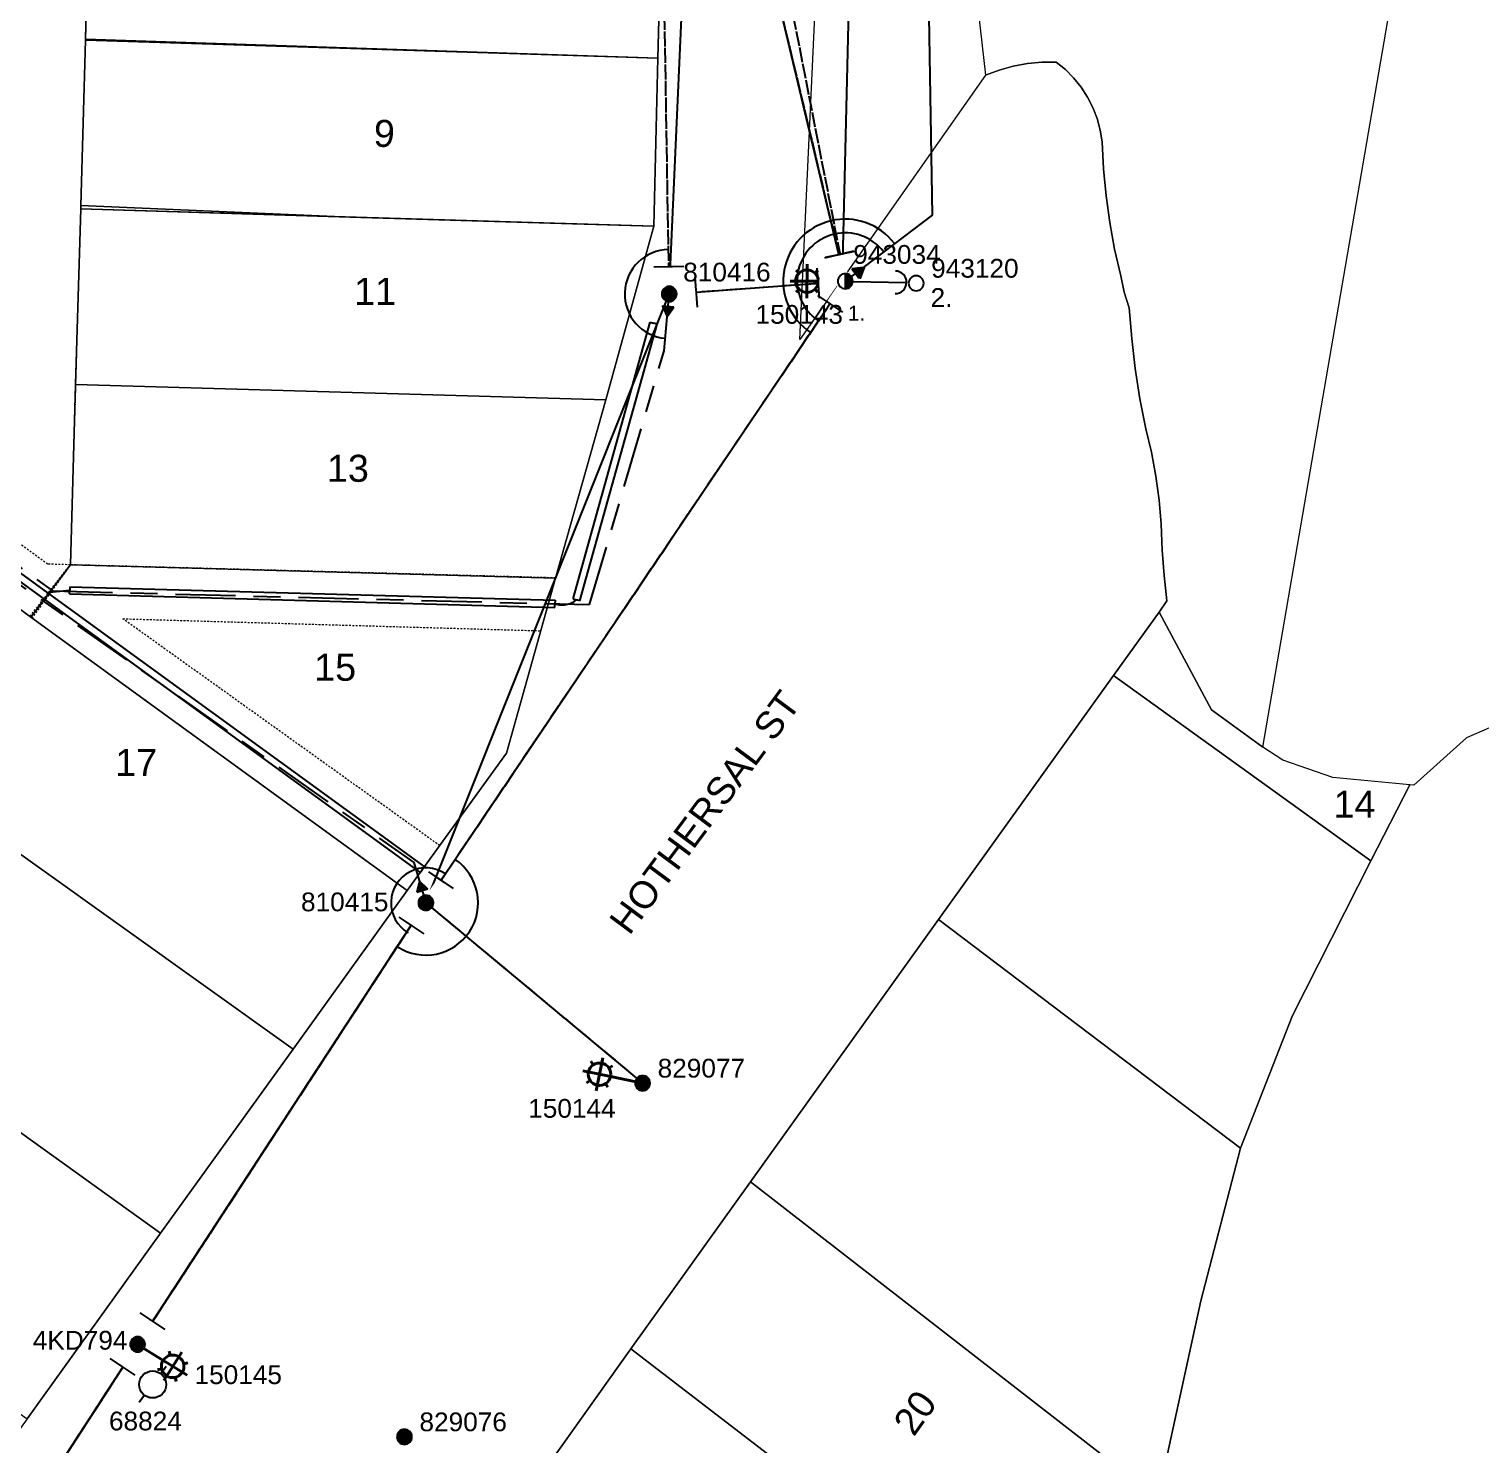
# Model space of a CAD drawing. Header units: metres. Extents: x 299415 to 303661, y 6161831 to 6163370.
# Drawn here: x 303155.5 to 303252.3, y 6162225.4 to 6162319.7 of the extents above; entities that cross this region are included whole.
import ezdxf
from ezdxf.enums import TextEntityAlignment as Align

# ---------------------------------------------------------------- set-up
doc = ezdxf.new("R2010")
doc.units = ezdxf.units.M
for name, pattern in [('Cable Exist OH', [1, 1, 0]), ('Cable Exist UG', [8.2, 4, -1.2, 1.8, -1.2]), ('HIDDEN', [0.375, 0.25, -0.125]), ('HIDDEN2', [0.1875, 0.125, -0.0625])]:
    doc.linetypes.add(name, pattern=pattern)
doc.layers.get('0').update_dxf_attribs({"color": 6})
for name, color, linetype in [('_USER 02 POLENUMEXT', 7, 'Continuous'), ('_USER 04 POLENUMNEW', 2, 'Continuous'), ('_USER 08 SLIGHTNUMEXT', 7, 'Continuous'), ('Equip_LV_NEW', 2, 'Continuous'), ('Equip_SP_HV_EXT', 7, 'Continuous'), ('Equip_SP_HV_NEW', 2, 'Continuous'), ('Equip_SP_SL_MOD', 3, 'Continuous'), ('Mains_HV_MOD', 3, 'Continuous'), ('Mains_HV_NEW_U97', 2, 'Continuous'), ('Mains_LV_MOD', 3, 'Continuous'), ('Mains_LV_NEW_T84', 2, 'Continuous'), ('Mains_SL_MOD', 3, 'Continuous'), ('OH_Details_SP_MISC', 7, 'Continuous'), ('SupportsOH_SP_NEW', 2, 'Continuous'), ('SupportsOH_SP_TR_HV_LV_SL_MOD', 3, 'Continuous'), ('SupportsOH_SP_TR_HV_LV_SL_NEW', 2, 'Continuous'), ('Trench_SP_NEW', 2, 'Continuous'), ('UG_Details_SP_MISC', 7, 'Continuous')]:
    doc.layers.add(name, color=color, linetype=linetype)
for name, color, linetype, lineweight in [('Cadastre Buildings_SP_EXT', 9, 'Continuous', 5), ('Cadastre Land Parcels_SP_EXT', 9, 'Continuous', 5), ('Cadastre Other Property_SP_EXT', 9, 'HIDDEN', 5), ('Cadastre Road Names_SP_HV_LV_SL_EXT', 9, 'Continuous', 5), ('Cadastre Roads_SP_EXT', 9, 'Continuous', 5)]:
    doc.layers.add(name, color=color, linetype=linetype, lineweight=lineweight)
doc.styles.add('iecARIAL', font='arial.ttf', dxfattribs={"height": 2})
doc.styles.add('POLE_LABEL', font='arial.ttf')
doc.styles.get("Standard").update_dxf_attribs({"font": 'arial.ttf'})
doc.linetypes.add('Cable New UG', pattern='A,7,-0.25,["x",Standard,S=2,R=0,X=0.2,Y=-0.8],-2.1', length=9.35)
doc.linetypes.add('Cable xx', pattern='A,7,-3.3,["XX",Standard,S=1.5,R=0,X=-2.54,Y=-0.8],-1', length=11.3)
doc.linetypes.add('IE Trench HV', pattern='A,7,-0.2,["/",Standard,S=3,R=0,X=0.6,Y=-1.4],-2.5', length=9.7)

# ---------------------------------------------------------------- blocks, each defined once
blk = doc.blocks.new('*U64')
at = {"lineweight": 40}
for p, q in [((0, 0), (3.41, -2.13)), ((2.77, -1.73), (6.58, -4.12)), ((5.87, -1.02), (3.48, -4.83)), ((4.21, -0.92), (4.34, -1.46)), ((2.66, -3.39), (3.21, -3.26)), ((6.68, -2.46), (6.14, -2.59)), ((5.14, -4.94), (5.01, -4.39))]:
    blk.add_line(p, q, dxfattribs=at)
blk.add_circle((4.67, -2.93), 1.5, dxfattribs=at)
for tag, p, height, flags in [('OPERATING_VOLTAGE', (0.98, -1.65), 0.2, 9), ('ORIENTATION', (0.98, -1.85), 0.2, 9), ('OWNED_BY', (0.98, -2.05), 0.2, 9), ('CONSTRUCTED_VOLTAGE', (0.98, -0.65), 0.2, 9), ('CONTROL_TYPE', (0.98, -0.85), 0.2, 9), ('LANTERN_PURPOSE', (0.98, -1.05), 0.2, 9), ('LANTERN_TYPE', (0.98, -1.25), 0.2, 9), ('NO_PHASES', (0.98, -1.45), 0.2, 9), ('LNUMBER', (2.18, -3.25), 2.5, 8), ('STATE', (0.98, -2.25), 0.2, 9), ('USAGE', (0.98, -2.45), 0.2, 9), ('CEXIST', (0.98, -2.65), 0.2, 9), ('CNEW', (0.98, -2.85), 0.2, 9), ('CNUMBER', (0.98, -3.05), 0.2, 9), ('CREMOVE', (0.98, -3.25), 0.2, 9), ('CREPLACE', (0.98, -3.45), 0.2, 9), ('LKINGHEIGHT', (0.98, -3.65), 0.2, 9), ('LBRACKET', (0.98, -3.85), 0.2, 9), ('LBRACKETVOCAB', (0.98, -4.05), 0.2, 9), ('LCATEGORY', (0.98, -4.25), 0.2, 9), ('LCHARGE1', (0.98, -4.45), 0.2, 9), ('LCHARGE1PERCENT', (0.98, -4.65), 0.2, 9), ('LCHARGE2', (0.98, -4.85), 0.2, 9), ('LCHARGE2PERCENT', (0.98, -5.05), 0.2, 9), ('LCHARGE3', (0.98, -5.25), 0.2, 9), ('LCHARGE3PERCENT', (0.98, -5.45), 0.2, 9), ('LEXIST', (0.98, -5.65), 0.2, 9), ('LLAMP', (0.98, -5.85), 0.2, 9), ('LLAMPVOCAB', (0.98, -6.05), 0.2, 9), ('LMAST', (0.98, -6.25), 0.2, 9), ('LMASTVOCAB', (0.98, -6.45), 0.2, 9), ('LNEW', (0.98, -6.65), 0.2, 9), ('LANTNUMBER', (0.98, -6.85), 0.2, 9), ('LOUTREACH', (0.98, -7.25), 0.2, 9), ('LOUTREACHVOCAB', (0.98, -7.45), 0.2, 9), ('LRATECODE', (0.98, -7.65), 0.2, 9), ('LREMOVE', (0.98, -7.85), 0.2, 9), ('STREETNAME', (0.98, -9.25), 0.2, 9), ('SUBURB', (0.98, -9.45), 0.2, 1), ('LREPLACE', (0.98, -8.05), 0.2, 9), ('LTYPE', (0.98, -8.25), 0.2, 9), ('LTYPEVOCAB', (0.98, -8.45), 0.2, 9), ('LEGEND', (0.98, -8.65), 0.2, 9), ('LOCATION', (0.98, -8.85), 0.2, 9), ('NOTES', (0.98, -9.05), 0.2, 9)]:
    blk.add_attdef(tag, p, '', height=height, dxfattribs=dict(flags=flags))
at = {"layer": '_USER 08 SLIGHTNUMEXT', "style": 'iecARIAL', "flags": 8}
blk.add_attdef('ASSET_NUM', (1.5, 1.5), '', height=2.5, dxfattribs=at)
blk = doc.blocks.new('*U63')
at = {"lineweight": 40}
for p, q in [((-6.88, 2.92), (-6.57, 2.45)), ((-6.21, -1.01), (-5.29, 3.4)), ((-4.02, 2.33), (-4.49, 2.02)), ((-3.55, 0.74), (-7.95, 1.65)), ((-7.47, 0.06), (-7, 0.37)), ((0, 0), (-4.28, 0.89)), ((-4.62, -0.53), (-4.93, -0.06))]:
    blk.add_line(p, q, dxfattribs=at)
blk.add_circle((-5.75, 1.19), 1.5, dxfattribs=at)
for tag, p, height, flags in [('OPERATING_VOLTAGE', (0.98, -1.65), 0.2, 9), ('ORIENTATION', (0.98, -1.85), 0.2, 9), ('OWNED_BY', (0.98, -2.05), 0.2, 9), ('CONSTRUCTED_VOLTAGE', (0.98, -0.65), 0.2, 9), ('CONTROL_TYPE', (0.98, -0.85), 0.2, 9), ('LANTERN_PURPOSE', (0.98, -1.05), 0.2, 9), ('LANTERN_TYPE', (0.98, -1.25), 0.2, 9), ('NO_PHASES', (0.98, -1.45), 0.2, 9), ('LNUMBER', (2.18, -3.25), 2.5, 8), ('STATE', (0.98, -2.25), 0.2, 9), ('USAGE', (0.98, -2.45), 0.2, 9), ('CEXIST', (0.98, -2.65), 0.2, 9), ('CNEW', (0.98, -2.85), 0.2, 9), ('CNUMBER', (0.98, -3.05), 0.2, 9), ('CREMOVE', (0.98, -3.25), 0.2, 9), ('CREPLACE', (0.98, -3.45), 0.2, 9), ('LKINGHEIGHT', (0.98, -3.65), 0.2, 9), ('LBRACKET', (0.98, -3.85), 0.2, 9), ('LBRACKETVOCAB', (0.98, -4.05), 0.2, 9), ('LCATEGORY', (0.98, -4.25), 0.2, 9), ('LCHARGE1', (0.98, -4.45), 0.2, 9), ('LCHARGE1PERCENT', (0.98, -4.65), 0.2, 9), ('LCHARGE2', (0.98, -4.85), 0.2, 9), ('LCHARGE2PERCENT', (0.98, -5.05), 0.2, 9), ('LCHARGE3', (0.98, -5.25), 0.2, 9), ('LCHARGE3PERCENT', (0.98, -5.45), 0.2, 9), ('LEXIST', (0.98, -5.65), 0.2, 9), ('LLAMP', (0.98, -5.85), 0.2, 9), ('LLAMPVOCAB', (0.98, -6.05), 0.2, 9), ('LMAST', (0.98, -6.25), 0.2, 9), ('LMASTVOCAB', (0.98, -6.45), 0.2, 9), ('LNEW', (0.98, -6.65), 0.2, 9), ('LANTNUMBER', (0.98, -6.85), 0.2, 9), ('LOUTREACH', (0.98, -7.25), 0.2, 9), ('LOUTREACHVOCAB', (0.98, -7.45), 0.2, 9), ('LRATECODE', (0.98, -7.65), 0.2, 9), ('LREMOVE', (0.98, -7.85), 0.2, 9), ('STREETNAME', (0.98, -9.25), 0.2, 9), ('SUBURB', (0.98, -9.45), 0.2, 1), ('LREPLACE', (0.98, -8.05), 0.2, 9), ('LTYPE', (0.98, -8.25), 0.2, 9), ('LTYPEVOCAB', (0.98, -8.45), 0.2, 9), ('LEGEND', (0.98, -8.65), 0.2, 9), ('LOCATION', (0.98, -8.85), 0.2, 9), ('NOTES', (0.98, -9.05), 0.2, 9)]:
    blk.add_attdef(tag, p, '', height=height, dxfattribs=dict(flags=flags))
at = {"layer": '_USER 08 SLIGHTNUMEXT', "style": 'iecARIAL', "flags": 8}
blk.add_attdef('ASSET_NUM', (1.5, 1.5), '', height=2.5, dxfattribs=at)
blk = doc.blocks.new('*U61')
at = {"lineweight": 40}
for p, q in [((-5.1, -2.24), (-5.09, 2.26)), ((-2.85, 0.01), (-7.35, 0.02)), ((-6.55, 1.47), (-6.16, 1.08)), ((-3.64, 1.47), (-4.03, 1.07)), ((0, 0), (-3.6, 0.01)), ((-6.56, -1.44), (-6.16, -1.05)), ((-3.64, -1.45), (-4.04, -1.05))]:
    blk.add_line(p, q, dxfattribs=at)
blk.add_circle((-5.1, 0.01), 1.5, dxfattribs=at)
for tag, p, height, flags in [('OPERATING_VOLTAGE', (0.98, -1.65), 0.2, 9), ('ORIENTATION', (0.98, -1.85), 0.2, 9), ('OWNED_BY', (0.98, -2.05), 0.2, 9), ('CONSTRUCTED_VOLTAGE', (0.98, -0.65), 0.2, 9), ('CONTROL_TYPE', (0.98, -0.85), 0.2, 9), ('LANTERN_PURPOSE', (0.98, -1.05), 0.2, 9), ('LANTERN_TYPE', (0.98, -1.25), 0.2, 9), ('NO_PHASES', (0.98, -1.45), 0.2, 9), ('LNUMBER', (2.18, -3.25), 2.5, 8), ('STATE', (0.98, -2.25), 0.2, 9), ('USAGE', (0.98, -2.45), 0.2, 9), ('CEXIST', (0.98, -2.65), 0.2, 9), ('CNEW', (0.98, -2.85), 0.2, 9), ('CNUMBER', (0.98, -3.05), 0.2, 9), ('CREMOVE', (0.98, -3.25), 0.2, 9), ('CREPLACE', (0.98, -3.45), 0.2, 9), ('LKINGHEIGHT', (0.98, -3.65), 0.2, 9), ('LBRACKET', (0.98, -3.85), 0.2, 9), ('LBRACKETVOCAB', (0.98, -4.05), 0.2, 9), ('LCATEGORY', (0.98, -4.25), 0.2, 9), ('LCHARGE1', (0.98, -4.45), 0.2, 9), ('LCHARGE1PERCENT', (0.98, -4.65), 0.2, 9), ('LCHARGE2', (0.98, -4.85), 0.2, 9), ('LCHARGE2PERCENT', (0.98, -5.05), 0.2, 9), ('LCHARGE3', (0.98, -5.25), 0.2, 9), ('LCHARGE3PERCENT', (0.98, -5.45), 0.2, 9), ('LEXIST', (0.98, -5.65), 0.2, 9), ('LLAMP', (0.98, -5.85), 0.2, 9), ('LLAMPVOCAB', (0.98, -6.05), 0.2, 9), ('LMAST', (0.98, -6.25), 0.2, 9), ('LMASTVOCAB', (0.98, -6.45), 0.2, 9), ('LNEW', (0.98, -6.65), 0.2, 9), ('LANTNUMBER', (0.98, -6.85), 0.2, 9), ('LOUTREACH', (0.98, -7.25), 0.2, 9), ('LOUTREACHVOCAB', (0.98, -7.45), 0.2, 9), ('LRATECODE', (0.98, -7.65), 0.2, 9), ('LREMOVE', (0.98, -7.85), 0.2, 9), ('STREETNAME', (0.98, -9.25), 0.2, 9), ('SUBURB', (0.98, -9.45), 0.2, 1), ('LREPLACE', (0.98, -8.05), 0.2, 9), ('LTYPE', (0.98, -8.25), 0.2, 9), ('LTYPEVOCAB', (0.98, -8.45), 0.2, 9), ('LEGEND', (0.98, -8.65), 0.2, 9), ('LOCATION', (0.98, -8.85), 0.2, 9), ('NOTES', (0.98, -9.05), 0.2, 9)]:
    blk.add_attdef(tag, p, '', height=height, dxfattribs=dict(flags=flags))
at = {"layer": '_USER 08 SLIGHTNUMEXT', "style": 'iecARIAL', "flags": 8}
blk.add_attdef('ASSET_NUM', (1.5, 1.5), '', height=2.5, dxfattribs=at)
blk = doc.blocks.new('POLE_EXT')
blk.add_hatch(color=256).paths.add_polyline_path([(-1, 0, 1), (1, 0, 1)])
blk.add_lwpolyline([(-1, 0, 1), (1, 0, 1)], format="xyb", close=True)
for tag, height, flags, p in [('pNumber', 2.5, 8, (-17.84, 2.07)), ('OWNED_BY', 0.2, 9, (1.35, -0.4)), ('SPECIAL_USE', 0.2, 9, (1.35, -0.8)), ('STATE', 0.2, 9, (1.35, -1)), ('cLV', 0.2, 9, (1.35, -1.4)), ('hDepth', 0.2, 9, (1.35, -1.6)), ('hDia', 0.2, 9, (1.35, -1.8)), ('cHV', 0.2, 9, (1.35, -2)), ('PARENT', 0.2, 9, (1.35, -0.6)), ('USAGE', 0.2, 9, (1.35, -1.2)), ('cLinedev', 0.2, 9, (1.35, -3.4)), ('pExisting', 0.2, 9, (1.35, -3.8)), ('LBRACKET', 0.2, 9, (1.35, -2.2)), ('LExisting', 0.2, 9, (1.35, -2.4)), ('LANTNUMBER', 0.2, 9, (1.35, -2.6)), ('LOther', 0.2, 9, (1.35, -2.8)), ('LRemove', 0.2, 9, (1.35, -3)), ('LEGEND', 0.2, 9, (1.35, -3.2)), ('LOCATION', 0.2, 9, (1.35, -3.6)), ('pFooting', 0.2, 9, (1.35, -4.4)), ('pNew', 0.2, 9, (1.35, -4.6)), ('pRelocate', 0.2, 9, (1.35, -5)), ('pRemove', 0.2, 9, (1.35, -5.2)), ('pReplace', 0.2, 9, (1.35, -5.4)), ('pStay', 0.2, 9, (1.35, -5.6)), ('pType', 0.2, 9, (1.35, -5.8)), ('PFNUMBER', 0.2, 9, (1.35, -4)), ('NEWPFNUMBER', 0.2, 9, (1.35, -4.2)), ('cspan', 0.2, 9, (1.35, -6)), ('STREETNAME', 0.2, 9, (1.35, -6.2)), ('SUBURB', 0.2, 9, (1.35, -6.4)), ('OPERATED_BY', 0.2, 9, (1.36, -7.01)), ('NOTES', 0.2, 9, (1.35, -6.6)), ('MAINTAINED_BY', 0.2, 9, (1.36, -6.81))]:
    blk.add_attdef(tag, text='', height=height, dxfattribs=dict(flags=flags)).set_placement(p, align=Align.MIDDLE_LEFT)
at = {"style": 'POLE_LABEL', "flags": 9}
for tag, p in [('STRUCTURE_PLANT_NUMBER', (1.35, 0.03)), ('STREET_CODE', (1.35, -0.2))]:
    blk.add_attdef(tag, text='', height=0.2, dxfattribs=at).set_placement(p, align=Align.MIDDLE_LEFT)
at = {"flags": 1}
blk.add_attdef('Z', (1.35, -7.33), '', height=0.2, dxfattribs=at)
at = {"layer": '_USER 02 POLENUMEXT', "style": 'POLE_LABEL', "flags": 8}
blk.add_attdef('ASSET_NUM', text='', height=2.5, dxfattribs=at).set_placement((2, 2), align=Align.MIDDLE_LEFT)
blk = doc.blocks.new('*U73')
for p, q in [((0.07, 4.81), (1.27, 4.81)), ((4.87, 4.81), (6.07, 4.81))]:
    blk.add_line(p, q)
blk.add_circle((3.07, 4.81), 1.8)
for tag, height, flags, p in [('ASSET_NUM', 2.5, 8, (2, 2)), ('STREET_CODE', 0.2, 9, (1.5, 0)), ('ACTUAL_STATUS', 0.2, 9, (1.5, -0.2)), ('CONSTRUCTED_VOLTAGE', 0.2, 9, (1.5, -0.4)), ('OPERATING_VOLTAGE', 0.2, 9, (1.5, -0.8)), ('ORIENTATION', 0.2, 9, (1.5, -1)), ('OWNED_BY', 0.2, 9, (1.5, -1.2)), ('STATE', 0.2, 9, (1.5, -1.4)), ('SWITCH_TYPE', 0.2, 9, (1.5, -1.6)), ('NO_PHASES', 0.2, 9, (1.5, -0.6)), ('USAGE', 0.2, 9, (1.5, -1.8)), ('LEGEND', 0.2, 9, (1.5, -2)), ('STREETNAME', 0.2, 9, (1.5, -2.4)), ('SUBURB', 0.2, 9, (1.5, -2.6)), ('OPERATED_BY', 0.2, 9, (1.5, -3.2)), ('Z', 0.2, 1, (1.5, -3.6)), ('LOCATION', 0.2, 9, (1.5, -2.2)), ('NOTES', 0.2, 9, (1.5, -2.8)), ('MAINTAINED_BY', 0.2, 9, (1.5, -3)), ('LABEL_ALIGNMENT', 0.2, 9, (1.5, -3.4))]:
    blk.add_attdef(tag, text='', height=height, dxfattribs=dict(flags=flags)).set_placement(p, align=Align.MIDDLE_LEFT)
blk = doc.blocks.new('UGOH_NEW')
blk.add_hatch(color=256).paths.add_polyline_path([(-0.75, 1.7), (0.75, 1.7), (0, 3)])
blk.add_lwpolyline([(-0.75, 1.7), (0.75, 1.7), (0, 3)], close=True)
for tag, flags, p in [('CONSTRUCTED_VOLTAGE', 9, (1.5, 0)), ('ACTUAL_STATUS', 9, (1.5, -1.6)), ('OPERATING_VOLTAGE', 9, (1.5, -0.2)), ('ORIENTATION', 9, (1.5, -0.4)), ('STATE', 9, (1.5, -0.6)), ('OWNED_BY', 9, (1.5, -1)), ('OPERATED_BY', 9, (1.5, -1.2)), ('TYPE', 1, (1.5, -2)), ('USAGE', 9, (1.5, -0.8)), ('MAINTAINED_BY', 9, (1.5, -1.4)), ('NUMBER_OF_PHASES', 9, (1.5, -1.8))]:
    blk.add_attdef(tag, text='', height=0.2, dxfattribs=dict(flags=flags)).set_placement(p, align=Align.MIDDLE_LEFT)
blk = doc.blocks.new('POLE_REPLACE_NEW')
for tag, height, flags, p in [('ASSET_NUM', 2.5, 8, (2, 2)), ('cLinedev', 0.2, 9, (1.5, -3.2)), ('LExisting', 0.2, 9, (1.5, -2.2)), ('LANTNUMBER', 0.2, 9, (1.5, -2.4)), ('LOther', 0.2, 9, (1.5, -2.6)), ('LRemove', 0.2, 9, (1.5, -2.8)), ('LEGEND', 0.2, 9, (1.5, -3)), ('pExisting', 0.2, 9, (1.5, -3.4)), ('PFNUMBER', 0.2, 9, (1.5, -3.6)), ('NEWPFNUMBER', 0.2, 9, (1.5, -3.8)), ('cspan', 0.2, 9, (1.5, -5.6)), ('SUBURB', 0.2, 9, (1.5, -5.8)), ('pFooting', 0.2, 9, (1.5, -4)), ('pNew', 0.2, 9, (1.5, -4.2)), ('pNumber', 0.2, 9, (1.5, -4.4)), ('pRelocate', 0.2, 9, (1.5, -4.6)), ('pRemove', 0.2, 9, (1.5, -4.8)), ('pReplace', 0.2, 9, (1.5, -5)), ('pStay', 0.2, 9, (1.5, -5.2)), ('pType', 0.2, 9, (1.5, -5.4)), ('STREETNAME', 0.2, 9, (1.5, -6)), ('OPERATED_BY', 0.2, 9, (1.5, -6.6)), ('Z', 0.2, 1, (1.5, -7)), ('LOCATION', 0.2, 9, (1.5, -6.2)), ('NOTES', 0.2, 9, (1.5, -6.4)), ('MAINTAINED_BY', 0.2, 9, (1.5, -6.8))]:
    blk.add_attdef(tag, text='', height=height, dxfattribs=dict(flags=flags)).set_placement(p, align=Align.MIDDLE_LEFT)
blk.add_wipeout([(0, 1), (-0.13, 0.99), (-0.25, 0.97), (-0.37, 0.93), (-0.48, 0.88), (-0.59, 0.81), (-0.68, 0.73), (-0.77, 0.64), (-0.84, 0.54), (-0.9, 0.43), (-0.95, 0.31), (-0.98, 0.19), (-1, 0.06), (-1, -0.06), (-0.98, -0.19), (-0.95, -0.31), (-0.9, -0.43), (-0.84, -0.54), (-0.77, -0.64), (-0.68, -0.73), (-0.59, -0.81), (-0.48, -0.88), (-0.37, -0.93), (-0.25, -0.97), (-0.13, -0.99), (0, -1), (0.13, -0.99), (0.25, -0.97), (0.37, -0.93), (0.48, -0.88), (0.59, -0.81), (0.68, -0.73), (0.77, -0.64), (0.84, -0.54), (0.9, -0.43), (0.95, -0.31), (0.98, -0.19), (1, -0.06), (1, 0.06), (0.98, 0.19), (0.95, 0.31), (0.9, 0.43), (0.84, 0.54), (0.77, 0.64), (0.68, 0.73), (0.59, 0.81), (0.48, 0.88), (0.37, 0.93), (0.25, 0.97), (0.13, 0.99)])
h = blk.add_hatch(color=256)
edge = h.paths.add_edge_path()
edge.add_arc((0, 0), 1, 270, 450)
edge.add_line((0, 1), (0, -1))
blk.add_lwpolyline([(0, 1), (0, -1)])
at = {"lineweight": -3}
blk.add_arc((0, 0), 1, 90, 270, dxfattribs=at)
blk.add_arc((0, 0), 1, 270, 90)
at = {"style": 'POLE_LABEL', "flags": 9}
blk.add_attdef('STRUCTURE_PLANT_NUMBER', text='', height=0.2, dxfattribs=at).set_placement((1.5, 0.24), align=Align.MIDDLE_LEFT)
at = {"flags": 9}
for tag, p in [('STREET_CODE', (1.5, 0)), ('OWNED_BY', (1.5, -0.2)), ('SPECIAL_USE', (1.5, -0.6)), ('STATE', (1.5, -0.8)), ('cLV', (1.5, -1.2)), ('cHV', (1.5, -1.8)), ('PARENT', (1.5, -0.4)), ('USAGE', (1.5, -1)), ('hDepth', (1.5, -1.4)), ('hDia', (1.5, -1.6)), ('LBRACKET', (1.5, -2))]:
    blk.add_attdef(tag, text='', height=0.2, dxfattribs=at).set_placement(p, align=Align.MIDDLE_LEFT)
blk = doc.blocks.new('HV_End Shackle_NEW')
for tag, flags, p in [('CONNECTOR_TYPE', 9, (1.5, 0)), ('OPERATING_VOLTAGE', 9, (1.5, -0.6)), ('ORIENTATION', 9, (1.5, -0.8)), ('OWNED_BY', 9, (1.5, -1)), ('CONSTRUCTED_VOLTAGE', 9, (1.5, -0.2)), ('NO_PHASES', 9, (1.5, -0.4)), ('OPERATED_BY', 9, (1.5, -1.2)), ('STATE', 9, (1.5, -1.6)), ('USAGE', 9, (1.5, -1.8)), ('MAINTAINED_BY', 9, (1.5, -1.4)), ('NOTES', 9, (1.5, -2)), ('Z', 1, (1.5, -2.2))]:
    blk.add_attdef(tag, text='', height=0.2, dxfattribs=dict(flags=flags)).set_placement(p, align=Align.MIDDLE_LEFT)
blk.add_wipeout([(-0.253, 0), (-0.253, 1.815), (0.253, 1.815), (0.253, 0)])
blk.add_line((1, 1.815), (-1, 1.815))
blk = doc.blocks.new('*U107')
for tag, flags, p in [('CONNECTOR_TYPE', 9, (1.5, 0)), ('OPERATING_VOLTAGE', 9, (1.5, -0.6)), ('ORIENTATION', 9, (1.5, -0.8)), ('OWNED_BY', 9, (1.5, -1)), ('CONSTRUCTED_VOLTAGE', 9, (1.5, -0.2)), ('NO_PHASES', 9, (1.5, -0.4)), ('OPERATED_BY', 9, (1.5, -1.2)), ('STATE', 9, (1.5, -1.6)), ('USAGE', 9, (1.5, -1.8)), ('MAINTAINED_BY', 9, (1.5, -1.4)), ('NOTES', 9, (1.5, -2)), ('Z', 1, (1.5, -2.2))]:
    blk.add_attdef(tag, text='', height=0.2, dxfattribs=dict(flags=flags)).set_placement(p, align=Align.MIDDLE_LEFT)
blk.add_wipeout([(-0.253, 0), (-0.253, 1.815), (0.253, 1.815), (0.253, 0)])
blk.add_line((1, 1.815), (-1, 1.815))
blk = doc.blocks.new('*U106')
for tag, flags, p in [('ORIENTATION', 9, (1.5, -0.8)), ('OWNED_BY', 9, (1.5, -1)), ('OPERATED_BY', 9, (1.5, -1.2)), ('STATE', 9, (1.5, -1.6)), ('USAGE', 9, (1.5, -1.8)), ('MAINTAINED_BY', 9, (1.5, -1.4)), ('NOTES', 9, (1.5, -2)), ('Z', 1, (1.5, -2.2))]:
    blk.add_attdef(tag, text='', height=0.2, dxfattribs=dict(flags=flags)).set_placement(p, align=Align.MIDDLE_LEFT)
blk.add_wipeout([(-0.181, 0.176), (1.104, 1.495), (1.466, 1.143), (0.181, -0.176)])
blk.add_line((2.001, 0.621), (0.568, 2.017))
at = {"flags": 9}
for tag, p in [('CONNECTOR_TYPE', (1.5, 0)), ('OPERATING_VOLTAGE', (1.5, -0.6)), ('CONSTRUCTED_VOLTAGE', (1.5, -0.2)), ('NO_PHASES', (1.5, -0.4))]:
    blk.add_attdef(tag, text='', height=0.2, dxfattribs=at).set_placement(p, align=Align.MIDDLE_LEFT)
blk = doc.blocks.new('LV_End Shackle_NEW')
for tag, flags, p in [('CONNECTOR_TYPE', 9, (1.5, 0)), ('OPERATING_VOLTAGE', 9, (1.5, -0.6)), ('ORIENTATION', 9, (1.5, -0.8)), ('OWNED_BY', 9, (1.5, -1)), ('CONSTRUCTED_VOLTAGE', 9, (1.5, -0.2)), ('NO_PHASES', 9, (1.5, -0.4)), ('OPERATED_BY', 9, (1.5, -1.2)), ('STATE', 9, (1.5, -1.6)), ('USAGE', 9, (1.5, -1.8)), ('MAINTAINED_BY', 9, (1.5, -1.4)), ('NOTES', 9, (1.5, -2)), ('Z', 1, (1.5, -2.2))]:
    blk.add_attdef(tag, text='', height=0.2, dxfattribs=dict(flags=flags)).set_placement(p, align=Align.MIDDLE_LEFT)
blk.add_wipeout([(-0.253, 0), (-0.253, 1.815), (0.253, 1.815), (0.253, 0)])
blk.add_line((1, 1.815), (-1, 1.815))
blk = doc.blocks.new('POLE_NEW')
for tag, height, flags, p in [('pNumber', 2.5, 8, (-17.84, 2.07)), ('OWNED_BY', 0.2, 9, (1.15, -0.4)), ('SPECIAL_USE', 0.2, 9, (1.15, -0.8)), ('STATE', 0.2, 9, (1.15, -1)), ('cLV', 0.2, 9, (1.15, -1.4)), ('hDepth', 0.2, 9, (1.15, -1.6)), ('hDia', 0.2, 9, (1.15, -1.8)), ('cHV', 0.2, 9, (1.15, -2)), ('PARENT', 0.2, 9, (1.15, -0.6)), ('USAGE', 0.2, 9, (1.15, -1.2)), ('cLinedev', 0.2, 9, (1.15, -3.4)), ('pExisting', 0.2, 9, (1.15, -3.6)), ('LBRACKET', 0.2, 9, (1.15, -2.2)), ('LExisting', 0.2, 9, (1.15, -2.4)), ('LANTNUMBER', 0.2, 9, (1.15, -2.6)), ('LOther', 0.2, 9, (1.15, -2.8)), ('LRemove', 0.2, 9, (1.15, -3)), ('LEGEND', 0.2, 9, (1.15, -3.2)), ('PFNUMBER', 0.2, 9, (1.15, -3.8)), ('pFooting', 0.2, 9, (1.15, -4.2)), ('pNew', 0.2, 9, (1.15, -4.4)), ('pRelocate', 0.2, 9, (1.15, -4.8)), ('pRemove', 0.2, 9, (1.15, -5)), ('pReplace', 0.2, 9, (1.15, -5.2)), ('pStay', 0.2, 9, (1.15, -5.4)), ('pType', 0.2, 9, (1.15, -5.6)), ('cspan', 0.2, 9, (1.15, -5.8)), ('NEWPFNUMBER', 0.2, 9, (1.15, -4)), ('SUBURB', 0.2, 9, (1.15, -6)), ('STREETNAME', 0.2, 9, (1.15, -6.2)), ('OPERATED_BY', 0.2, 9, (1.15, -6.89)), ('LOCATION', 0.2, 9, (1.15, -6.4)), ('NOTES', 0.2, 9, (1.15, -6.6)), ('MAINTAINED_BY', 0.2, 9, (1.15, -7.22))]:
    blk.add_attdef(tag, text='', height=height, dxfattribs=dict(flags=flags)).set_placement(p, align=Align.MIDDLE_LEFT)
at = {"style": 'POLE_LABEL'}
for tag, height, flags, p in [('ASSET_NUM', 2.5, 8, (2, 2)), ('STRUCTURE_PLANT_NUMBER', 0.2, 9, (1.15, 0.09)), ('STREET_CODE', 0.2, 9, (1.15, -0.2))]:
    blk.add_attdef(tag, text='', height=height, dxfattribs=dict(at, flags=flags)).set_placement(p, align=Align.MIDDLE_LEFT)
at = {"flags": 1}
blk.add_attdef('Z', (1.15, -7.59), '', height=0.2, dxfattribs=at)
blk.add_wipeout([(0.07, 1), (-0.06, 1), (-0.18, 0.98), (-0.3, 0.95), (-0.42, 0.91), (-0.53, 0.85), (-0.63, 0.77), (-0.73, 0.69), (-0.81, 0.59), (-0.87, 0.49), (-0.93, 0.37), (-0.97, 0.25), (-0.99, 0.13), (-1, 0.01), (-0.99, -0.12), (-0.97, -0.24), (-0.93, -0.36), (-0.88, -0.48), (-0.81, -0.58), (-0.73, -0.68), (-0.64, -0.77), (-0.54, -0.84), (-0.43, -0.9), (-0.31, -0.95), (-0.19, -0.98), (-0.07, -1), (0.06, -1), (0.18, -0.98), (0.3, -0.95), (0.42, -0.91), (0.53, -0.85), (0.63, -0.77), (0.73, -0.69), (0.81, -0.59), (0.87, -0.49), (0.93, -0.37), (0.97, -0.25), (0.99, -0.13), (1, -0.01), (0.99, 0.12), (0.97, 0.24), (0.93, 0.36), (0.88, 0.48), (0.81, 0.58), (0.73, 0.68), (0.64, 0.77), (0.54, 0.84), (0.43, 0.9), (0.31, 0.95), (0.19, 0.98)])
at = {"lineweight": -3}
blk.add_lwpolyline([(-1, 0, 1), (1, 0, 1)], format="xyb", close=True, dxfattribs=at)
blk = doc.blocks.new('STAY_NEW')
blk.add_line((0, 0), (-7.17, 0))
blk.add_arc((-5.67, 0), 1.5, 90, 270)

msp = doc.modelspace()

# ---------------------------------------------------------------- linework, layer by layer
at = {"layer": 'Cadastre Buildings_SP_EXT', "linetype": 'Continuous'}
for points in [[(303244.935, 6162264.279), (303227.799, 6162276.637), (303216.139, 6162260.384), (303236.246, 6162245.153), (303239.71, 6162253.989), (303244.935, 6162264.279)], [(303173.123, 6162251.751), (303144.524, 6162272.178), (303139.175, 6162264.854), (303135.685, 6162260.02), (303164.287, 6162239.493), (303173.123, 6162251.751)], [(303236.246, 6162245.153), (303216.139, 6162260.384), (303203.604, 6162242.912), (303230.747, 6162221.841), (303233.616, 6162234.969), (303236.246, 6162245.153)]]:
    msp.add_lwpolyline(points, close=True, dxfattribs=at)
at = {"layer": 'Cadastre Land Parcels_SP_EXT', "linetype": 'Continuous'}
for points in [[(303262.227, 6162411.709), (303251.337, 6162350.871), (303252.935, 6162344.269), (303255.117, 6162334.917), (303255.116, 6162324.723), (303254.915, 6162314.523), (303258.986, 6162305.707), (303262.805, 6162303.235), (303258.023, 6162274.385), (303254.365, 6162273.822), (303251.313, 6162272.475), (303247.797, 6162269.334), (303247.541, 6162269.357), (303244.935, 6162264.279), (303239.71, 6162253.989), (303236.246, 6162245.153), (303233.616, 6162234.969), (303230.747, 6162221.841)], [(303218.289, 6162325.275), (303219.268, 6162316.623), (303220.178, 6162316.97), (303221.106, 6162317.226), (303222.054, 6162317.402), (303223.013, 6162317.496), (303223.975, 6162317.506), (303224.582, 6162317.004), (303225.135, 6162316.444), (303225.628, 6162315.83), (303226.057, 6162315.17), (303226.415, 6162314.469), (303226.7, 6162313.735), (303226.908, 6162312.975), (303227.039, 6162312.198), (303227.126, 6162310.395), (303227.293, 6162308.597), (303227.539, 6162306.809), (303227.865, 6162305.031), (303228.268, 6162303.271), (303228.51, 6162302.185), (303228.844, 6162301.124), (303229.007, 6162299.099), (303229.243, 6162297.08), (303229.555, 6162295.073), (303229.942, 6162293.078), (303230.314, 6162291.507), (303230.612, 6162289.918), (303230.832, 6162288.318), (303230.976, 6162286.708), (303231.025, 6162284.997), (303231.157, 6162283.292), (303231.345, 6162281.606), (303230.834, 6162280.867), (303234.328, 6162274.346), (303237.738, 6162271.866), (303241.384, 6162293.043), (303251.337, 6162350.871)], [(303133.448, 6162325.539), (303106.585, 6162288.256), (303109.297, 6162286.308), (303119.163, 6162279.211), (303129.181, 6162272.011), (303139.175, 6162264.854), (303144.524, 6162272.177), (303152.332, 6162282.943), (303155.65, 6162280.533), (303158.286, 6162284.003), (303158.286, 6162284.003), (303158.636, 6162296.023), (303158.984, 6162307.718), (303158.99, 6162307.956), (303159.291, 6162318.96), (303159.293, 6162319.032), (303159.566, 6162330.347)]]:
    msp.add_lwpolyline(points, dxfattribs=at)
for points in [[(303197.71, 6162328.89), (303159.566, 6162330.347), (303159.293, 6162319.032), (303197.433, 6162317.775), (303197.71, 6162328.89)], [(303197.433, 6162317.775), (303159.291, 6162318.96), (303158.99, 6162307.956), (303176.903, 6162307.175), (303191.734, 6162306.726), (303197.155, 6162306.561), (303197.433, 6162317.775)], [(303159.293, 6162319.032), (303159.291, 6162318.96), (303197.433, 6162317.775), (303159.293, 6162319.032)], [(303197.156, 6162306.561), (303158.984, 6162307.718), (303158.636, 6162296.023), (303193.97, 6162295.01), (303197.156, 6162306.561)], [(303158.99, 6162307.956), (303158.984, 6162307.718), (303176.903, 6162307.175), (303158.99, 6162307.956)], [(303158.287, 6162284.003), (303190.616, 6162283.13), (303193.97, 6162295.01), (303158.636, 6162296.023), (303158.287, 6162284.003)], [(303180.736, 6162262.314), (303187.349, 6162271.454), (303190.616, 6162283.13), (303158.287, 6162284.003), (303155.65, 6162280.533), (303180.736, 6162262.314)], [(303180.736, 6162262.314), (303155.65, 6162280.533), (303152.332, 6162282.943), (303144.524, 6162272.177), (303173.123, 6162251.751), (303180.736, 6162262.314)], [(303237.738, 6162271.866), (303234.328, 6162274.346), (303230.834, 6162280.867), (303227.799, 6162276.637), (303244.935, 6162264.279), (303247.541, 6162269.357), (303242.41, 6162269.852), (303239.068, 6162271), (303237.738, 6162271.866)], [(303164.287, 6162239.493), (303135.685, 6162260.019), (303126.642, 6162247.639), (303155.41, 6162227.116), (303164.287, 6162239.493)], [(303230.747, 6162221.841), (303203.604, 6162242.912), (303195.637, 6162231.771), (303227.938, 6162206.958), (303230.747, 6162221.841)], [(303227.938, 6162206.958), (303195.637, 6162231.771), (303188.777, 6162222.165), (303224.977, 6162194.391), (303227.938, 6162206.958)]]:
    msp.add_lwpolyline(points, close=True, dxfattribs=at)
at = {"layer": 'Cadastre Other Property_SP_EXT', "linetype": 'HIDDEN2'}
msp.add_lwpolyline([(303139.379, 6162264.717), (303152.332, 6162282.943), (303155.65, 6162280.533), (303158.286, 6162284.013), (303158.286, 6162284.013, -0.000078), (303159.851, 6162338.337), (303159.851, 6162338.337), (303160.221, 6162352.884), (303160.595, 6162364.185), (303181.329, 6162372.978), (303198.756, 6162372.014), (303199.094, 6162385.822), (303188.199, 6162384.832), (303177.493, 6162381.587), (303147.257, 6162362.78), (303102.456, 6162347.426), (303062.714, 6162333.291), (303044.128, 6162312.116), (303052.488, 6162290.779), (303067.42, 6162271.361), (303076.901, 6162264.353), (303098.463, 6162294.091), (303139.379, 6162264.717)], format="xyb", close=True, dxfattribs=at)
for points in [[(303108.602, 6162291.065), (303106.585, 6162288.256), (303139.175, 6162264.854), (303152.332, 6162282.943), (303155.593, 6162280.585), (303158.286, 6162284.013), (303156.774, 6162284.054), (303151.559, 6162287.841), (303138.372, 6162269.711), (303108.602, 6162291.065)], [(303155.737, 6162280.48), (303180.736, 6162262.324), (303182.898, 6162265.302), (303161.781, 6162280.417), (303189.633, 6162279.616), (303190.617, 6162283.14), (303158.286, 6162284.013), (303155.737, 6162280.48)]]:
    msp.add_lwpolyline(points, close=True, dxfattribs=at)
at = {"layer": 'Cadastre Roads_SP_EXT', "linetype": 'Continuous'}
for points in [[(303188.777, 6162222.165), (303195.637, 6162231.771), (303203.604, 6162242.912), (303216.139, 6162260.384), (303227.799, 6162276.637), (303230.834, 6162280.867), (303231.345, 6162281.606), (303231.157, 6162283.292), (303231.025, 6162284.997), (303230.976, 6162286.708), (303230.832, 6162288.318), (303230.612, 6162289.918), (303230.314, 6162291.506), (303229.942, 6162293.078), (303229.555, 6162295.073), (303229.243, 6162297.08), (303229.007, 6162299.099), (303228.844, 6162301.124), (303228.51, 6162302.185), (303228.268, 6162303.271), (303227.865, 6162305.031), (303227.539, 6162306.809), (303227.293, 6162308.597), (303227.126, 6162310.395), (303227.039, 6162312.198), (303226.908, 6162312.975), (303226.7, 6162313.735), (303226.415, 6162314.469), (303226.057, 6162315.17), (303225.628, 6162315.83), (303225.135, 6162316.444), (303224.582, 6162317.004), (303223.975, 6162317.506), (303223.013, 6162317.496), (303222.054, 6162317.402), (303221.106, 6162317.225), (303220.178, 6162316.97), (303219.268, 6162316.623), (303206.894, 6162299.012), (303211.162, 6162391.027)], [(303197.71, 6162328.89), (303197.433, 6162317.775), (303197.156, 6162306.561), (303193.97, 6162295.01), (303190.616, 6162283.13), (303187.349, 6162271.454), (303180.736, 6162262.313), (303173.123, 6162251.751), (303164.287, 6162239.493), (303155.41, 6162227.116), (303146.461, 6162214.723)]]:
    msp.add_lwpolyline(points, dxfattribs=at)
at = {"layer": 'Mains_HV_MOD', "linetype": 'Cable Exist OH'}
for points in [[(303207.464, 6162389.961), (303201.77, 6162344.393), (303209.916, 6162302.905)], [(303198.186, 6162302.052), (303197.526, 6162342.549)], [(303209.916, 6162302.905), (303181.972, 6162261.496)], [(303162.766, 6162232.078), (303181.972, 6162261.496)], [(303148.778, 6162210.508), (303162.766, 6162232.078)]]:
    msp.add_lwpolyline(points, dxfattribs=at)
at = {"layer": 'Mains_HV_MOD', "linetype": 'Cable Exist UG'}
for points in [[(303093.5, 6162317.512), (303093.565, 6162299.146), (303138.898, 6162266.563), (303152.054, 6162284.7), (303181.176, 6162264.185), (303181.972, 6162261.496)], [(303097.5, 6162317.512), (303097.667, 6162297.454), (303138.651, 6162267.969), (303151.835, 6162286.095), (303157.099, 6162282.271), (303192.879, 6162281.356), (303197.844, 6162298.264), (303198.186, 6162302.052)]]:
    msp.add_lwpolyline(points, dxfattribs=at)
at = {"layer": 'Mains_HV_MOD'}
msp.add_arc((303181.972, 6162261.496), 2.324, 55.98747, 239.21693, dxfattribs=at)
at = {"layer": 'Mains_HV_NEW_U97', "color": 2, "linetype": 'Cable xx', "lineweight": 0, "ltscale": 1.5, "flags": 128}
msp.add_lwpolyline([(303164.034, 6162357.099), (303166.514, 6162367.462), (303214.703, 6162367.709), (303215.698, 6162307.315), (303209.916, 6162302.905)], dxfattribs=at)
at = {"layer": 'Mains_LV_MOD', "linetype": 'Cable Exist OH'}
for points in [[(303200.061, 6162344.31), (303209.916, 6162302.905)], [(303209.916, 6162302.905), (303181.972, 6162261.496)], [(303198.186, 6162302.052), (303209.916, 6162302.905)], [(303181.972, 6162261.496), (303162.766, 6162232.078)], [(303162.766, 6162232.078), (303148.778, 6162210.508)]]:
    msp.add_lwpolyline(points, dxfattribs=at)
at = {"layer": 'Mains_SL_MOD', "linetype": 'Cable Exist OH'}
for points in [[(303162.766, 6162232.078), (303181.972, 6162261.496), (303196.414, 6162249.476)], [(303148.778, 6162210.508), (303162.766, 6162232.078)]]:
    msp.add_lwpolyline(points, dxfattribs=at)
at = {"layer": 'OH_Details_SP_MISC', "color": 7, "linetype": 'Continuous', "flags": 128}
for points in [[(303198.186, 6162302.052), (303200.061, 6162344.31), (303205.587, 6162391.1), (303236.284, 6162435.674)], [(303209.916, 6162302.905), (303200.061, 6162344.31), (303205.585, 6162391.097), (303236.283, 6162435.671)], [(303181.972, 6162261.496), (303209.916, 6162302.905)], [(303198.186, 6162302.052), (303209.916, 6162302.905)], [(303181.972, 6162261.496), (303198.186, 6162302.052)], [(303162.766, 6162232.078), (303181.972, 6162261.496)], [(303181.972, 6162261.496), (303196.414, 6162249.476)], [(303148.778, 6162210.508), (303162.766, 6162232.078)]]:
    msp.add_lwpolyline(points, dxfattribs=at)
at = {"layer": 'Trench_SP_NEW', "linetype": 'IE Trench HV', "flags": 128}
msp.add_lwpolyline([(303198.968, 6162379.772), (303211.549, 6162380.434), (303209.735, 6162304.231)], dxfattribs=at)
at = {"layer": 'UG_Details_SP_MISC'}
for p, q in [((303191.778, 6162281.745), (303196.911, 6162300.18)), ((303192.24, 6162281.616), (303197.373, 6162300.051)), ((303196.911, 6162300.18), (303197.142, 6162300.116)), ((303197.373, 6162300.051), (303197.142, 6162300.116)), ((303152.672, 6162285.104), (303181.873, 6162263.89)), ((303152.39, 6162284.716), (303181.591, 6162263.502)), ((303158.233, 6162282.074), (303158.24, 6162282.313)), ((303158.233, 6162282.074), (303190.563, 6162281.175)), ((303158.247, 6162282.553), (303158.24, 6162282.313)), ((303158.247, 6162282.553), (303190.577, 6162281.655)), ((303190.563, 6162281.175), (303190.57, 6162281.415)), ((303190.577, 6162281.655), (303190.57, 6162281.415)), ((303191.778, 6162281.745), (303192.009, 6162281.68)), ((303192.24, 6162281.616), (303192.009, 6162281.68)), ((303181.591, 6162263.502), (303181.732, 6162263.696)), ((303181.873, 6162263.89), (303181.732, 6162263.696))]:
    msp.add_line(p, q, dxfattribs=at)
at = {"layer": 'UG_Details_SP_MISC', "color": 7, "linetype": 'Cable Exist UG', "flags": 128}
msp.add_lwpolyline([(303156.704, 6162282.175), (303158.24, 6162282.313)], dxfattribs=at)
msp.add_lwpolyline([(303190.57, 6162281.415, 0.257991), (303192.006, 6162281.681)], format="xyb", dxfattribs=at)

# ---------------------------------------------------------------- block references
at = {"layer": 'Equip_SP_HV_EXT'}
ref = msp.add_blockref('*U73', (303162.766, 6162232.078), dxfattribs=dict(at, xscale=0.5, yscale=0.5, zscale=0.5, rotation=233.0136544851303))
ref.add_attrib('ASSET_NUM', '68824', dxfattribs={"layer": '0', "height": 1.25}).set_placement((303165.711, 6162226.971), align=Align.MIDDLE_RIGHT)
at = {"layer": 'Equip_SP_HV_NEW', "xscale": 0.5, "yscale": 0.5, "zscale": 0.5}
for p, rotation in [((303198.186, 6162302.052), 174.839702784735), ((303181.972, 6162261.496), 16.49047341335372)]:
    msp.add_blockref('UGOH_NEW', p, dxfattribs=dict(at, rotation=rotation))
at = {"layer": 'Equip_SP_SL_MOD'}
ref = msp.add_blockref('*U61', (303209.916, 6162302.905), dxfattribs=dict(at, xscale=0.5, yscale=0.5, zscale=0.5))
ref.add_attrib('ASSET_NUM', '150143', (303203.936, 6162300.069), dxfattribs={"layer": '_USER 08 SLIGHTNUMEXT', "height": 1.25, "style": 'iecARIAL'})
ref = msp.add_blockref('*U63', (303196.414, 6162249.476), dxfattribs=dict(at, xscale=0.5, yscale=0.5, zscale=0.5))
ref.add_attrib('ASSET_NUM', '150144', (303188.79, 6162247.174), dxfattribs={"layer": '_USER 08 SLIGHTNUMEXT', "height": 1.25, "style": 'iecARIAL'})
ref = msp.add_blockref('*U64', (303162.766, 6162232.078), dxfattribs=dict(at, xscale=0.5, yscale=0.5, zscale=0.5))
ref.add_attrib('ASSET_NUM', '150145', (303166.557, 6162229.431), dxfattribs={"layer": '_USER 08 SLIGHTNUMEXT', "height": 1.25, "style": 'iecARIAL'})
at = {"layer": 'SupportsOH_SP_TR_HV_LV_SL_MOD'}
ref = msp.add_blockref('POLE_EXT', (303196.414, 6162249.476), dxfattribs=dict(at, xscale=0.5, yscale=0.5, zscale=0.5))
ref.add_attrib('ASSET_NUM', '829077', dxfattribs={"layer": '_USER 02 POLENUMEXT', "height": 1.25, "style": 'POLE_LABEL'}).set_placement((303197.414, 6162250.476), align=Align.MIDDLE_LEFT)
ref = msp.add_blockref('POLE_EXT', (303180.544, 6162225.915), dxfattribs=dict(at, xscale=0.5, yscale=0.5, zscale=0.5))
ref.add_attrib('ASSET_NUM', '829076', dxfattribs={"layer": '_USER 02 POLENUMEXT', "height": 1.25, "style": 'POLE_LABEL'}).set_placement((303181.544, 6162226.915), align=Align.MIDDLE_LEFT)

# ---------------------------------------------------------------- texts
at = {"layer": 'Cadastre Land Parcels_SP_EXT'}
for s, rotation, p in [('9', 356.79649, (303178.454, 6162311.89)), ('20', 54.43454, (303214.482, 6162225.87))]:
    msp.add_text(s, height=1.8, rotation=rotation, dxfattribs=at).set_placement(p)
for s, p in [('11', (303177.186, 6162301.328)), ('13', (303175.377, 6162289.541)), ('15', (303174.528, 6162276.287)), ('17', (303161.273, 6162269.944)), ('14', (303242.452, 6162267.164))]:
    msp.add_text(s, height=1.8, dxfattribs=at).set_placement(p)
at = {"layer": 'Cadastre Road Names_SP_HV_LV_SL_EXT'}
msp.add_text('HOTHERSAL ST', height=1.8, rotation=53.36824, dxfattribs=at).set_placement((303195.528, 6162259.261))

# ---------------------------------------------------------------- next in the draw order: block references
at = {"layer": 'Equip_LV_NEW', "rotation": 325.9874678178152}
msp.add_blockref('LV_End Shackle_NEW', (303181.972, 6162261.496), dxfattribs=at)
at = {"layer": 'Equip_SP_HV_NEW'}
for name, p, rotation in [('HV_End Shackle_NEW', (303198.186, 6162302.052), 0.9345729088388364), ('HV_End Shackle_NEW', (303209.916, 6162302.905), 145.9874678112259), ('*U107', (303162.766, 6162232.078), 145.9874678112259)]:
    msp.add_blockref(name, p, dxfattribs=dict(at, rotation=rotation))

# ---------------------------------------------------------------- next in the draw order: linework, layer by layer
at = {"layer": 'Mains_HV_MOD'}
msp.add_arc((303198.186, 6162302.052), 2.964, 90.93463, 264.83963, dxfattribs=at)

# ---------------------------------------------------------------- next in the draw order: block references
at = {"layer": 'Equip_LV_NEW', "rotation": 146.0709861225811}
msp.add_blockref('LV_End Shackle_NEW', (303182.012, 6162261.496), dxfattribs=at)
at = {"layer": 'Equip_SP_HV_NEW', "rotation": 11.10892298620405}
for name, p in [('HV_End Shackle_NEW', (303209.916, 6162302.905)), ('*U106', (303162.766, 6162232.078))]:
    msp.add_blockref(name, p, dxfattribs=at)

# ---------------------------------------------------------------- next in the draw order: linework, layer by layer
at = {"layer": 'Mains_HV_MOD'}
msp.add_arc((303209.916, 6162302.917), 3.207, 37.17127, 236.10005, dxfattribs=at)
at = {"layer": 'Mains_LV_MOD'}
msp.add_arc((303181.972, 6162261.496), 3.485, 236.86127, 55.98752, dxfattribs=at)
at = {"layer": 'Mains_LV_NEW_T84', "color": 2, "linetype": 'Cable New UG', "flags": 128}
msp.add_lwpolyline([(303163.304, 6162347.277), (303163.218, 6162343.989), (303172.08, 6162343.989), (303171.96, 6162367.49), (303214.695, 6162368.194), (303215.698, 6162307.315), (303209.916, 6162302.905)], dxfattribs=at)

# ---------------------------------------------------------------- next in the draw order: block references
at = {"layer": 'Equip_SP_HV_NEW', "xscale": 0.4999999999999999, "yscale": 0.4999999999999999, "zscale": 0.4999999999999999, "rotation": 308.0621686932492}
msp.add_blockref('UGOH_NEW', (303210.021, 6162302.883), dxfattribs=at)
at = {"layer": 'SupportsOH_SP_TR_HV_LV_SL_MOD'}
ref = msp.add_blockref('POLE_EXT', (303181.972, 6162261.496), dxfattribs=dict(at, xscale=0.5, yscale=0.5, zscale=0.5))
ref.add_attrib('ASSET_NUM', '810415', dxfattribs={"layer": '_USER 02 POLENUMEXT', "height": 1.25, "style": 'POLE_LABEL'}).set_placement((303173.652, 6162261.555), align=Align.MIDDLE_LEFT)
ref = msp.add_blockref('POLE_EXT', (303162.766, 6162232.078), dxfattribs=dict(at, xscale=0.5, yscale=0.5, zscale=0.5))
ref.add_attrib('ASSET_NUM', '4KD794', dxfattribs={"layer": '_USER 02 POLENUMEXT', "height": 1.25, "style": 'POLE_LABEL'}).set_placement((303155.777, 6162232.352), align=Align.MIDDLE_LEFT)

# ---------------------------------------------------------------- next in the draw order: block references
at = {"layer": 'Equip_LV_NEW'}
for p, rotation in [((303209.916, 6162302.905), 13.38816685146698), ((303198.186, 6162302.052), 274.1623435692217)]:
    msp.add_blockref('LV_End Shackle_NEW', p, dxfattribs=dict(at, rotation=rotation))

# ---------------------------------------------------------------- next in the draw order: block references
at = {"layer": 'Equip_LV_NEW', "rotation": 94.16205855171172}
msp.add_blockref('LV_End Shackle_NEW', (303209.916, 6162302.905), dxfattribs=at)
at = {"layer": 'SupportsOH_SP_TR_HV_LV_SL_MOD'}
ref = msp.add_blockref('POLE_EXT', (303198.186, 6162302.052), dxfattribs=dict(at, xscale=0.5, yscale=0.5, zscale=0.5))
ref.add_attrib('ASSET_NUM', '810416', dxfattribs={"layer": '_USER 02 POLENUMEXT', "height": 1.25, "style": 'POLE_LABEL'}).set_placement((303199.12, 6162303.511), align=Align.MIDDLE_LEFT)

# ---------------------------------------------------------------- next in the draw order: block references
at = {"layer": 'Equip_LV_NEW', "rotation": 145.9871865146688}
msp.add_blockref('LV_End Shackle_NEW', (303209.916, 6162302.905), dxfattribs=at)

# ---------------------------------------------------------------- next in the draw order: block references
at = {"layer": 'Equip_LV_NEW', "xscale": 0.5, "yscale": 0.5, "zscale": 0.5, "rotation": 307.3279244408889}
msp.add_blockref('UGOH_NEW', (303209.916, 6162302.906), dxfattribs=at)

# ---------------------------------------------------------------- next in the draw order: block references
at = {"layer": 'SupportsOH_SP_TR_HV_LV_SL_NEW'}
ref = msp.add_blockref('POLE_REPLACE_NEW', (303209.916, 6162302.905), dxfattribs=dict(at, xscale=0.5, yscale=0.5, zscale=0.5))
ref.add_attrib('ASSET_NUM', '943034', dxfattribs={"layer": '_USER 04 POLENUMNEW', "height": 1.25}).set_placement((303210.448, 6162304.689), align=Align.MIDDLE_LEFT)
ref.add_attrib('pNumber', '1.', dxfattribs={"layer": '0', "height": 1}).set_placement((303210.087, 6162300.771), align=Align.MIDDLE_LEFT)

# ---------------------------------------------------------------- next in the draw order: linework, layer by layer
at = {"layer": 'Mains_LV_MOD'}
msp.add_arc((303209.916, 6162302.905), 4.133, 37.33453, 235.98402, dxfattribs=at)

# ---------------------------------------------------------------- next in the draw order: block references
at = {"layer": 'SupportsOH_SP_TR_HV_LV_SL_NEW'}
ref = msp.add_blockref('POLE_NEW', (303214.641, 6162302.765), dxfattribs=dict(at, xscale=0.5, yscale=0.5, zscale=0.5))
ref.add_attrib('ASSET_NUM', '943120', dxfattribs={"layer": '_USER 04 POLENUMNEW', "height": 1.25, "style": 'POLE_LABEL'}).set_placement((303215.641, 6162303.765), align=Align.MIDDLE_LEFT)
ref.add_attrib('pNumber', '2.', dxfattribs={"layer": '0', "height": 1.25}).set_placement((303215.603, 6162301.818), align=Align.MIDDLE_LEFT)

# ---------------------------------------------------------------- next in the draw order: block references
at = {"layer": 'SupportsOH_SP_NEW', "color": 2, "xscale": 0.5, "yscale": 0.5, "zscale": 0.5, "rotation": 178.7576779377571}
msp.add_blockref('STAY_NEW', (303210.416, 6162302.895), dxfattribs=at)

doc.saveas('drawing.dxf')
